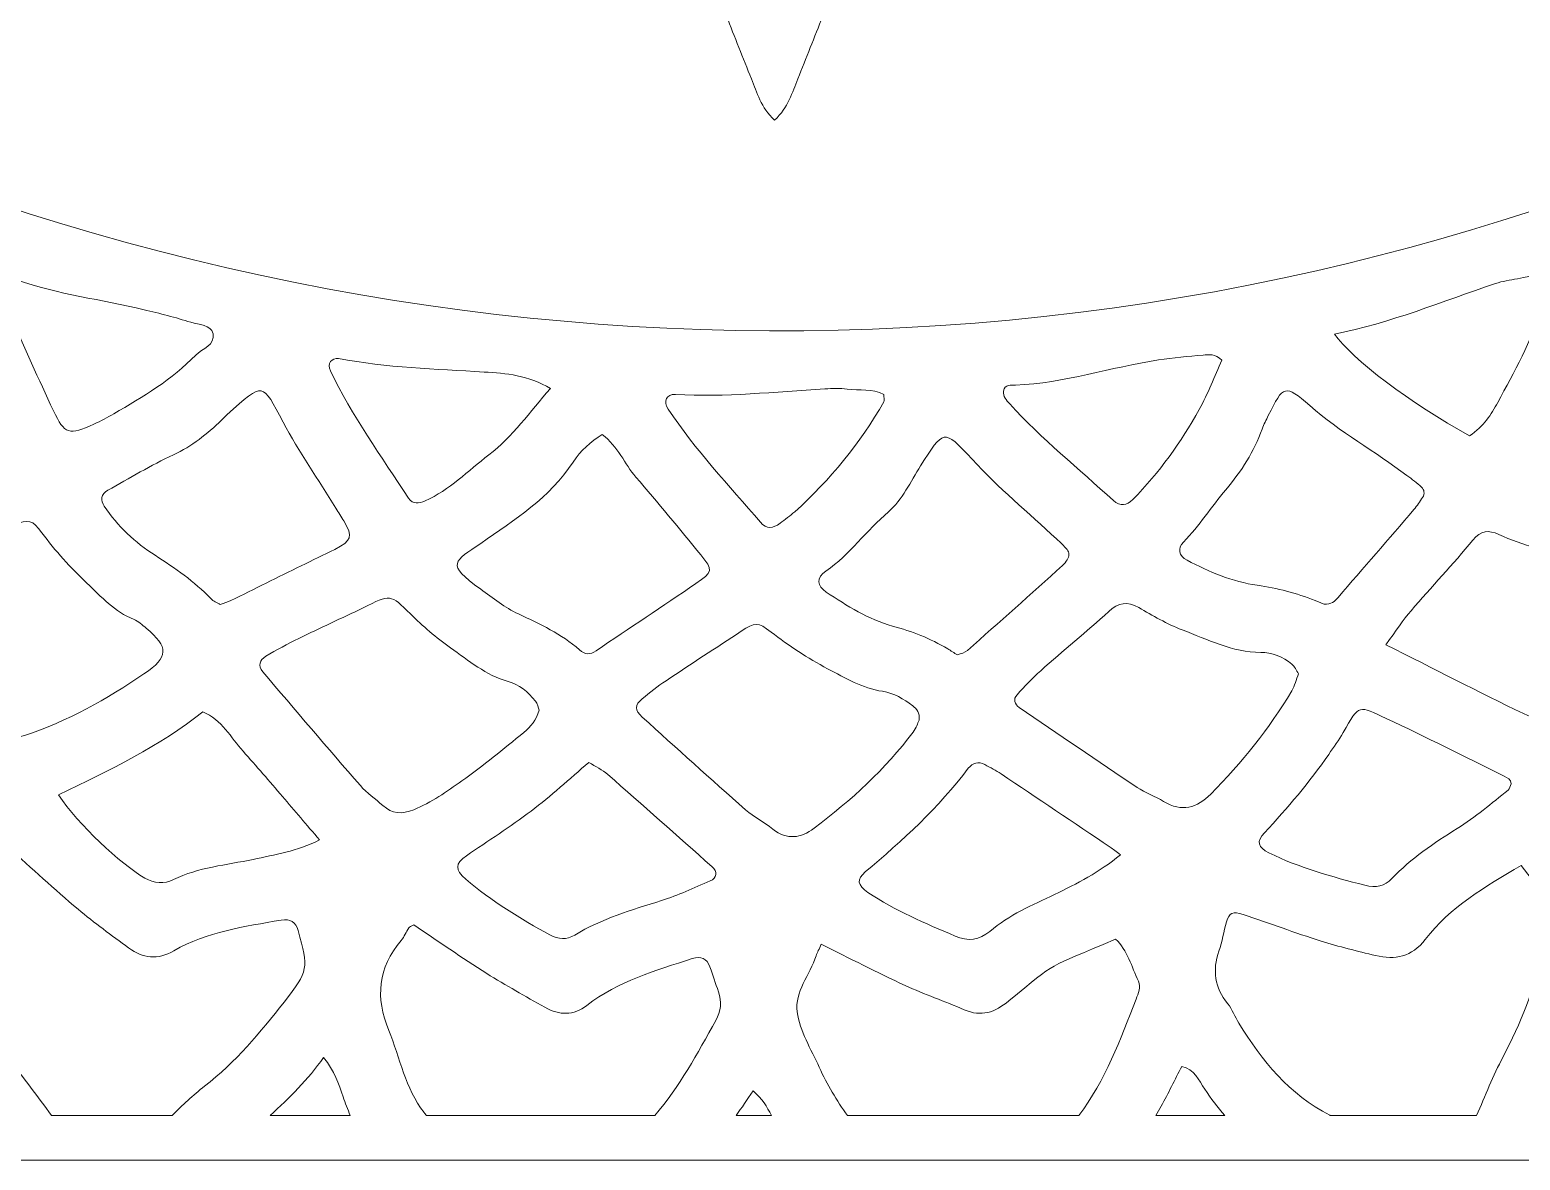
# Model space of a CAD drawing. Extents: x 140 to 2861, y -2860 to -140.
# Drawn here: x 1192 to 1809, y -2860 to -2392 of the extents above; entities that cross this region are included whole.
import ezdxf

# ---------------------------------------------------------------- set-up
doc = ezdxf.new("R2010")
doc.units = 0
doc.header["$MEASUREMENT"] = 0
doc.layers.add('Layer 1', color=7, linetype='Continuous')

# ---------------------------------------------------------------- blocks, each defined once
blk = doc.blocks.new('block 2')
at = {"layer": 'Layer 1', "lineweight": 0}
blk.add_lwpolyline([(1153.27, -2859.85), (1215.87, -2859.85), (1229.24, -2859.85), (1272.34, -2859.85), (1335.91, -2859.85), (1372.77, -2859.85), (1435.02, -2859.85), (1470.02, -2859.85), (1509.96, -2859.85), (1549.34, -2859.85), (1615.11, -2859.85), (1646.58, -2859.85), (1709.46, -2859.85), (1763.57, -2859.85), (1780.97, -2859.85), (1839.77, -2859.85)], dxfattribs=at)
for points, knots in [([(1724.87, -2491.54), (1425.79, -2559.76), (1106.27, -2485.55), (866.97, -2295.22), (723.83, -2181.37), (620.75, -2032.29), (559.32, -1868.3), (556.99, -1868.16), (554.66, -1868), (552.33, -1867.83), (590.63, -1870.62), (629.05, -1869.47), (667.27, -1863.1), (676.61, -1861.55), (685.91, -1859.87), (695.18, -1858.03), (695.18, -1858.03), (695.17, -1858.03), (695.17, -1858.03), (703.39, -1877.35), (712.24, -1896.33), (721.74, -1914.89), (723.29, -1917.93), (724.87, -1920.95), (726.45, -1923.96), (726.47, -1923.93), (726.49, -1923.9), (726.52, -1923.87), (726.18, -1924.31), (725.85, -1924.75), (725.52, -1925.19), (715.76, -1938.14), (714.42, -1952.2), (721.06, -1966.88), (733.05, -1993.47), (747.15, -2019.02), (761.6, -2044.3), (782.08, -2080.15), (804.74, -2114.69), (827.76, -2148.96), (835.02, -2159.72), (842.28, -2170.44), (849.54, -2181.16), (849.16, -2169.67), (846.86, -2159.03), (843.9, -2148.54), (835.31, -2118.29), (825.31, -2088.56), (814.41, -2059.15), (853.93, -2108.88), (898.81, -2153.81), (948.77, -2193.54), (967.7, -2208.6), (987.3, -2222.88), (1007.5, -2236.36), (1007.5, -2236.36), (1007.5, -2236.36), (1007.5, -2236.36), (1016.85, -2253.76), (1026.55, -2270.97), (1037.47, -2287.51), (1040.65, -2292.35), (1043.54, -2297.65), (1050.99, -2300.61), (1048.22, -2291.58), (1045.84, -2283.97), (1043.5, -2276.37), (1041.3, -2269.22), (1039.01, -2262.11), (1036.69, -2255.01), (1062.63, -2270.89), (1089.43, -2285.47), (1116.96, -2298.64), (1176.24, -2327), (1238.87, -2348.85), (1303.09, -2363.61), (1361.4, -2377.01), (1421, -2384.52), (1480.53, -2386.04), (1480.52, -2386.03), (1480.52, -2386.02), (1480.52, -2386.02), (1483.9, -2394.72), (1487.34, -2403.41), (1490.84, -2412.07), (1493.15, -2417.72), (1494.76, -2423.98), (1500.45, -2429.13), (1506.13, -2423.98), (1507.75, -2417.72), (1510.05, -2412.07), (1513.54, -2403.45), (1516.96, -2394.81), (1520.33, -2386.15), (1579.84, -2384.97), (1639.02, -2377.77), (1696.54, -2364.65), (1756.14, -2351.05), (1814.72, -2330.98), (1870.63, -2305), (1902.77, -2290.07), (1934.12, -2273.13), (1964.42, -2254.37), (1962.02, -2261.68), (1959.66, -2269.01), (1957.4, -2276.37), (1955.05, -2283.97), (1952.67, -2291.58), (1949.91, -2300.61), (1957.36, -2297.65), (1960.24, -2292.35), (1963.43, -2287.51), (1974.58, -2270.62), (1984.47, -2253.03), (1994, -2235.24), (1994, -2235.24), (1994, -2235.24), (1994, -2235.24), (2005.25, -2227.66), (2016.33, -2219.83), (2027.22, -2211.75), (2075.88, -2175.62), (2121.07, -2134.43), (2161.52, -2089.33), (2169.8, -2080.11), (2177.87, -2070.71), (2185.75, -2061.15), (2175.14, -2089.91), (2165.39, -2118.98), (2157, -2148.54), (2154.04, -2159.03), (2151.74, -2169.67), (2151.35, -2181.16), (2158.61, -2170.44), (2165.88, -2159.72), (2173.14, -2148.96), (2196.15, -2114.69), (2218.82, -2080.15), (2239.3, -2044.3), (2253.75, -2019.02), (2267.85, -1993.47), (2279.83, -1966.88), (2286.08, -1953.09), (2285.27, -1939.84), (2277.05, -1927.55), (2289.5, -1905.21), (2300.96, -1882.38), (2311.37, -1859.13), (2311.37, -1859.13), (2311.36, -1859.13), (2311.35, -1859.13), (2318.75, -1860.54), (2326.18, -1861.86), (2333.62, -1863.1), (2371.89, -1869.48), (2410.35, -1870.63), (2448.69, -1867.82), (2429.8, -1915.98), (2407.27, -1962.4), (2381.44, -2006.73), (2240.59, -2248.54), (2002, -2428.33), (1724.87, -2491.54)], [0, 0, 0, 0, 1, 1, 1, 2, 2, 2, 3, 3, 3, 4, 4, 4, 5, 5, 5, 6, 6, 6, 7, 7, 7, 8, 8, 8, 9, 9, 9, 10, 10, 10, 11, 11, 11, 12, 12, 12, 13, 13, 13, 14, 14, 14, 15, 15, 15, 16, 16, 16, 17, 17, 17, 18, 18, 18, 19, 19, 19, 20, 20, 20, 21, 21, 21, 22, 22, 22, 23, 23, 23, 24, 24, 24, 25, 25, 25, 26, 26, 26, 27, 27, 27, 28, 28, 28, 29, 29, 29, 30, 30, 30, 31, 31, 31, 32, 32, 32, 33, 33, 33, 34, 34, 34, 35, 35, 35, 36, 36, 36, 37, 37, 37, 38, 38, 38, 39, 39, 39, 40, 40, 40, 41, 41, 41, 42, 42, 42, 43, 43, 43, 44, 44, 44, 45, 45, 45, 46, 46, 46, 47, 47, 47, 48, 48, 48, 49, 49, 49, 50, 50, 50, 51, 51, 51, 52, 52, 52, 53, 53, 53, 54, 54, 54, 54]), ([(1817.93, -2506.65), (1814.03, -2520.86), (1806.88, -2533.37), (1799.98, -2546.06), (1797.29, -2551.02), (1794.3, -2555.95), (1788.31, -2559.9), (1763.98, -2546.45), (1739.54, -2528.12), (1732.4, -2517.75), (1755.55, -2513.19), (1777.04, -2504.21), (1799.04, -2496.81), (1801.96, -2495.83), (1805.09, -2495.46), (1808.13, -2494.86), (1822.65, -2491.99), (1822.01, -2491.82), (1817.93, -2506.65)], [0, 0, 0, 0, 1, 1, 1, 2, 2, 2, 3, 3, 3, 4, 4, 4, 5, 5, 5, 6, 6, 6, 6]), ([(1182.18, -2494.59), (1183.44, -2494.8), (1185.03, -2494.82), (1186.46, -2495.32), (1203.61, -2501.33), (1221.65, -2503.47), (1239.21, -2507.66), (1245.73, -2509.21), (1252.24, -2510.87), (1258.63, -2512.88), (1261.95, -2513.93), (1266.96, -2513.78), (1267.8, -2517.59), (1268.84, -2522.31), (1263.33, -2523.69), (1260.63, -2526.46), (1250.79, -2536.58), (1238.84, -2543.79), (1226.71, -2550.72), (1224.02, -2552.26), (1221.29, -2553.74), (1218.48, -2555.04), (1208.17, -2559.81), (1206.3, -2559.31), (1201.69, -2549.49), (1195.55, -2536.4), (1189.64, -2523.2), (1183.82, -2509.97), (1182.16, -2506.2), (1181.03, -2502.19), (1179.88, -2498.23), (1179.43, -2496.67), (1180.3, -2495.34), (1182.18, -2494.59)], [0, 0, 0, 0, 1, 1, 1, 2, 2, 2, 3, 3, 3, 4, 4, 4, 5, 5, 5, 6, 6, 6, 7, 7, 7, 8, 8, 8, 9, 9, 9, 10, 10, 10, 11, 11, 11, 11]), ([(1316.41, -2532.91), (1315.04, -2530.06), (1316.91, -2527.39), (1319.83, -2527.93), (1339.76, -2531.61), (1359.93, -2532.23), (1380.09, -2533.46), (1389.12, -2534), (1398.51, -2534.8), (1407.6, -2540.27), (1398.95, -2549.99), (1391.93, -2560.25), (1382.03, -2567.8), (1373.42, -2574.37), (1365.79, -2582.33), (1355.67, -2586.83), (1353.05, -2588), (1350.55, -2588.33), (1348.84, -2585.72), (1337.49, -2568.45), (1325.42, -2551.61), (1316.41, -2532.91)], [0, 0, 0, 0, 1, 1, 1, 2, 2, 2, 3, 3, 3, 4, 4, 4, 5, 5, 5, 6, 6, 6, 7, 7, 7, 7]), ([(1676.33, -2548.99), (1668.79, -2562.54), (1659.83, -2575.13), (1648.88, -2586.21), (1646.36, -2588.75), (1643.65, -2589.32), (1640.8, -2586.72), (1626.37, -2573.48), (1611.11, -2561.14), (1597.85, -2546.65), (1596.49, -2545.15), (1594.94, -2543.59), (1595.3, -2541.34), (1595.77, -2538.47), (1598.38, -2538.92), (1600.22, -2538.86), (1620.46, -2538.1), (1639.65, -2531.46), (1659.49, -2528.47), (1665.59, -2527.55), (1671.75, -2526.99), (1677.91, -2526.49), (1680.32, -2526.3), (1682.99, -2525.75), (1685.72, -2528.61), (1682.73, -2535.19), (1680.02, -2542.36), (1676.33, -2548.99)], [0, 0, 0, 0, 1, 1, 1, 2, 2, 2, 3, 3, 3, 4, 4, 4, 5, 5, 5, 6, 6, 6, 7, 7, 7, 8, 8, 8, 9, 9, 9, 9]), ([(1275.21, -2628.08), (1273.84, -2628.75), (1272.35, -2629.14), (1270.79, -2629.71), (1269.46, -2628.91), (1267.89, -2628.37), (1266.89, -2627.3), (1260.09, -2620.12), (1252.07, -2614.71), (1243.77, -2609.36), (1235.6, -2604.09), (1228.26, -2597.3), (1222.77, -2589), (1221.27, -2586.73), (1221.23, -2584.04), (1224.17, -2582.43), (1233.2, -2577.46), (1242.06, -2572.12), (1251.38, -2567.74), (1259.03, -2564.15), (1265.4, -2559.16), (1271.35, -2553.39), (1272.09, -2552.67), (1272.75, -2551.86), (1273.52, -2551.17), (1289.17, -2537.13), (1288.04, -2537.81), (1296.88, -2554.29), (1303.44, -2566.53), (1311.39, -2578.03), (1318.72, -2589.86), (1319.81, -2591.61), (1320.91, -2593.36), (1321.95, -2595.14), (1325.79, -2601.72), (1325.37, -2603.2), (1318.23, -2606.9), (1313.66, -2609.28), (1308.95, -2611.41), (1304.33, -2613.69), (1294.62, -2618.48), (1284.93, -2623.31), (1275.21, -2628.08)], [0, 0, 0, 0, 1, 1, 1, 2, 2, 2, 3, 3, 3, 4, 4, 4, 5, 5, 5, 6, 6, 6, 7, 7, 7, 8, 8, 8, 9, 9, 9, 10, 10, 10, 11, 11, 11, 12, 12, 12, 13, 13, 13, 14, 14, 14, 14]), ([(1456.38, -2548.91), (1454.09, -2545.5), (1455.58, -2542.53), (1459.39, -2542.75), (1480.1, -2543.92), (1500.67, -2541.71), (1521.28, -2540.43), (1524.35, -2540.23), (1527.5, -2540.11), (1530.53, -2540.53), (1535.57, -2541.22), (1540.9, -2540.21), (1545.64, -2542.79), (1545.69, -2543.88), (1546.15, -2545.13), (1545.72, -2545.86), (1535.8, -2562.94), (1523.49, -2578.11), (1508.79, -2591.31), (1506.87, -2593.03), (1504.74, -2594.51), (1502.7, -2596.09), (1499.86, -2598.29), (1497.02, -2598.57), (1494.54, -2595.66), (1481.5, -2580.34), (1467.61, -2565.7), (1456.38, -2548.91)], [0, 0, 0, 0, 1, 1, 1, 2, 2, 2, 3, 3, 3, 4, 4, 4, 5, 5, 5, 6, 6, 6, 7, 7, 7, 8, 8, 8, 9, 9, 9, 9]), ([(1762.41, -2576.33), (1764.46, -2577.88), (1766.61, -2579.35), (1768.43, -2581.15), (1769.5, -2582.21), (1769.94, -2583.86), (1768.9, -2585.38), (1767.73, -2587.08), (1766.63, -2588.84), (1765.29, -2590.4), (1754.85, -2602.56), (1744.34, -2614.68), (1733.88, -2626.83), (1732.48, -2628.46), (1730.92, -2629.67), (1728.15, -2629.57), (1727.17, -2629.19), (1725.73, -2628.66), (1724.32, -2628.09), (1716.6, -2625.02), (1708.65, -2622.95), (1700.4, -2621.78), (1690.05, -2620.3), (1680.5, -2616.3), (1671.35, -2611.39), (1667.85, -2609.51), (1667.22, -2606.55), (1669.85, -2603.86), (1676.38, -2597.17), (1681.41, -2589.28), (1687.38, -2582.2), (1693.83, -2574.54), (1699.03, -2566.45), (1702.4, -2557.08), (1703.1, -2555.14), (1704.06, -2553.29), (1704.97, -2551.44), (1711.23, -2538.8), (1711.91, -2538.51), (1722.12, -2547.39), (1734.67, -2558.3), (1749.2, -2566.38), (1762.41, -2576.33)], [0, 0, 0, 0, 1, 1, 1, 2, 2, 2, 3, 3, 3, 4, 4, 4, 5, 5, 5, 6, 6, 6, 7, 7, 7, 8, 8, 8, 9, 9, 9, 10, 10, 10, 11, 11, 11, 12, 12, 12, 13, 13, 13, 14, 14, 14, 14]), ([(1426.53, -2648.87), (1424.01, -2650.58), (1421.83, -2650.54), (1419.6, -2648.55), (1412.14, -2641.9), (1403.21, -2637.85), (1394.28, -2633.63), (1388.72, -2631.01), (1383.72, -2627.1), (1378.69, -2623.45), (1363.79, -2612.62), (1367.84, -2612.05), (1378.72, -2604.41), (1392.62, -2594.65), (1407.37, -2585.62), (1416.99, -2570.76), (1420.02, -2566.07), (1424.32, -2562.29), (1429.03, -2559.28), (1435.67, -2564.42), (1438.28, -2571.53), (1442.99, -2577), (1452.12, -2587.6), (1461.03, -2598.39), (1469.9, -2609.21), (1475.03, -2615.47), (1474.9, -2616.26), (1467.82, -2621.08), (1454.11, -2630.42), (1440.26, -2639.57), (1426.53, -2648.87)], [0, 0, 0, 0, 1, 1, 1, 2, 2, 2, 3, 3, 3, 4, 4, 4, 5, 5, 5, 6, 6, 6, 7, 7, 7, 8, 8, 8, 9, 9, 9, 10, 10, 10, 10]), ([(1521.71, -2615.89), (1531.6, -2609.01), (1538.53, -2599.11), (1547.58, -2591.33), (1553.42, -2586.31), (1556.73, -2578.9), (1560.91, -2572.34), (1570.4, -2557.49), (1570.31, -2556.54), (1582.27, -2569.6), (1593.07, -2581.39), (1605.54, -2591.64), (1617.26, -2602.59), (1618.77, -2604), (1620.3, -2605.41), (1621.62, -2606.98), (1622.7, -2608.26), (1622.57, -2609.8), (1621.64, -2611.19), (1621.07, -2612.04), (1620.49, -2612.94), (1619.74, -2613.61), (1606.63, -2625.37), (1593.52, -2637.11), (1580.32, -2648.77), (1579.24, -2649.73), (1577.6, -2650.05), (1576.26, -2650.64), (1574.76, -2649.71), (1573.46, -2648.89), (1572.15, -2648.1), (1565.02, -2643.82), (1557.35, -2640.82), (1549.34, -2638.65), (1539.2, -2635.9), (1530.47, -2630.31), (1521.86, -2624.61), (1517.87, -2621.96), (1517.7, -2618.68), (1521.71, -2615.89)], [0, 0, 0, 0, 1, 1, 1, 2, 2, 2, 3, 3, 3, 4, 4, 4, 5, 5, 5, 6, 6, 6, 7, 7, 7, 8, 8, 8, 9, 9, 9, 10, 10, 10, 11, 11, 11, 12, 12, 12, 13, 13, 13, 13]), ([(1134.23, -2615.78), (1138.72, -2611.14), (1144.31, -2609.7), (1149.57, -2607.92), (1161.33, -2603.95), (1173.22, -2600.37), (1185.06, -2596.61), (1191.76, -2594.49), (1192.81, -2594.49), (1196.91, -2600.02), (1202.5, -2607.55), (1208.71, -2614.42), (1215.53, -2620.85), (1221.56, -2626.54), (1226.99, -2632.85), (1235.07, -2635.91), (1236.93, -2636.61), (1238.49, -2638.21), (1240.08, -2639.54), (1249.53, -2647.43), (1249.53, -2651.49), (1239.2, -2658.45), (1223.72, -2668.89), (1207.58, -2678.13), (1189.66, -2683.97), (1185.07, -2685.47), (1181.64, -2684.85), (1178.52, -2681.35), (1175.77, -2678.26), (1172.53, -2675.49), (1170.26, -2672.08), (1157.95, -2653.61), (1145.14, -2635.44), (1134.23, -2615.78)], [0, 0, 0, 0, 1, 1, 1, 2, 2, 2, 3, 3, 3, 4, 4, 4, 5, 5, 5, 6, 6, 6, 7, 7, 7, 8, 8, 8, 9, 9, 9, 10, 10, 10, 11, 11, 11, 11]), ([(1753.65, -2646.38), (1757.97, -2640.52), (1760.78, -2636.19), (1764.11, -2632.31), (1772.55, -2622.49), (1781.46, -2613.07), (1789.69, -2603.08), (1793.06, -2598.99), (1796.21, -2598.81), (1800.46, -2600.74), (1810.41, -2605.27), (1820.98, -2607.86), (1831.57, -2610.34), (1838.09, -2611.87), (1844.54, -2614.14), (1851.44, -2612.63), (1852.42, -2612.41), (1853.5, -2612.55), (1854.53, -2612.65), (1872.74, -2614.26), (1872.28, -2618.94), (1866.15, -2631.96), (1859.95, -2645.12), (1852.3, -2657.45), (1843.95, -2669.33), (1841.88, -2672.27), (1839.23, -2674.82), (1836.75, -2677.45), (1834.03, -2680.33), (1830.71, -2681.35), (1826.85, -2680.13), (1821.42, -2678.43), (1815.68, -2677.34), (1810.61, -2674.89), (1792.01, -2665.89), (1773.63, -2656.43), (1753.65, -2646.38)], [0, 0, 0, 0, 1, 1, 1, 2, 2, 2, 3, 3, 3, 4, 4, 4, 5, 5, 5, 6, 6, 6, 7, 7, 7, 8, 8, 8, 9, 9, 9, 10, 10, 10, 11, 11, 11, 12, 12, 12, 12]), ([(1328.83, -2704.74), (1315.23, -2689.13), (1301.81, -2673.36), (1288.4, -2657.58), (1286.3, -2655.11), (1287.07, -2652.68), (1289.68, -2651.16), (1294.14, -2648.55), (1298.69, -2646.05), (1303.33, -2643.78), (1312.16, -2639.46), (1321.13, -2635.43), (1329.95, -2631.09), (1341.23, -2625.53), (1341.26, -2625.38), (1349.57, -2633.61), (1354.74, -2638.72), (1360.14, -2643.45), (1366.13, -2647.64), (1373.76, -2652.98), (1380.79, -2659.02), (1390.11, -2661.64), (1394.5, -2662.87), (1398.41, -2665.93), (1401.34, -2669.7), (1402.22, -2670.83), (1402.48, -2672.46), (1402.92, -2673.56), (1401.74, -2677.59), (1399.38, -2680.42), (1396.58, -2682.7), (1388.14, -2689.55), (1379.8, -2696.58), (1370.89, -2702.76), (1364.56, -2707.14), (1358.32, -2711.77), (1350.95, -2714.71), (1345.96, -2716.7), (1342.04, -2716.46), (1338.14, -2712.97), (1335.04, -2710.22), (1331.53, -2707.84), (1328.83, -2704.74)], [0, 0, 0, 0, 1, 1, 1, 2, 2, 2, 3, 3, 3, 4, 4, 4, 5, 5, 5, 6, 6, 6, 7, 7, 7, 8, 8, 8, 9, 9, 9, 10, 10, 10, 11, 11, 11, 12, 12, 12, 13, 13, 13, 14, 14, 14, 14]), ([(1601.76, -2672.35), (1599.88, -2671.07), (1599.16, -2668.96), (1600.87, -2667.08), (1604, -2663.64), (1607.2, -2660.21), (1610.68, -2657.14), (1620, -2648.92), (1629.67, -2641.08), (1638.83, -2632.69), (1642.91, -2628.96), (1646.48, -2628.22), (1651.28, -2630.99), (1657.1, -2634.35), (1662.97, -2637.82), (1669.22, -2640.21), (1679.78, -2644.25), (1690, -2649.47), (1701.85, -2649.58), (1706.35, -2649.62), (1711.03, -2651.45), (1714.76, -2654.47), (1715.87, -2655.37), (1716.47, -2656.88), (1717.51, -2658.41), (1716.55, -2660.83), (1715.93, -2663.39), (1714.64, -2665.55), (1705.32, -2681.21), (1693.93, -2695.28), (1681.15, -2708.22), (1675.45, -2713.99), (1669.07, -2715.87), (1661.59, -2711.25), (1658.07, -2709.08), (1654.03, -2707.74), (1650.6, -2705.46), (1634.24, -2694.54), (1618, -2683.45), (1601.76, -2672.35)], [0, 0, 0, 0, 1, 1, 1, 2, 2, 2, 3, 3, 3, 4, 4, 4, 5, 5, 5, 6, 6, 6, 7, 7, 7, 8, 8, 8, 9, 9, 9, 10, 10, 10, 11, 11, 11, 12, 12, 12, 13, 13, 13, 13]), ([(1499.77, -2722.77), (1496.11, -2719.9), (1491.86, -2717.75), (1488.38, -2714.7), (1474.01, -2702.06), (1459.82, -2689.22), (1445.62, -2676.39), (1442.42, -2673.5), (1442.44, -2671.36), (1445.58, -2668.77), (1448.77, -2666.14), (1452.05, -2663.58), (1455.48, -2661.29), (1465.8, -2654.39), (1476.21, -2647.63), (1486.6, -2640.84), (1492.31, -2637.1), (1493.43, -2636.88), (1498.97, -2641.15), (1506.37, -2646.86), (1514.09, -2651.94), (1522.38, -2656.31), (1529.71, -2660.18), (1536.74, -2664.43), (1545.18, -2665.69), (1549.82, -2666.39), (1553.92, -2668.87), (1557.67, -2671.7), (1559.33, -2672.96), (1560.65, -2674.56), (1560.28, -2677.63), (1559.7, -2678.86), (1559.1, -2680.93), (1557.89, -2682.54), (1546.25, -2697.93), (1532.18, -2710.84), (1516.81, -2722.39), (1511.27, -2726.55), (1505.65, -2727.39), (1499.77, -2722.77)], [0, 0, 0, 0, 1, 1, 1, 2, 2, 2, 3, 3, 3, 4, 4, 4, 5, 5, 5, 6, 6, 6, 7, 7, 7, 8, 8, 8, 9, 9, 9, 10, 10, 10, 11, 11, 11, 12, 12, 12, 13, 13, 13, 13]), ([(1703.36, -2724.24), (1712.96, -2714.01), (1722.01, -2703.35), (1729.97, -2691.79), (1732.03, -2688.81), (1734.23, -2685.9), (1736, -2682.76), (1742.77, -2670.76), (1742.39, -2671.62), (1753.78, -2676.91), (1770.23, -2684.53), (1786.36, -2692.83), (1802.64, -2700.84), (1804, -2701.51), (1805.52, -2702.01), (1805.54, -2703.96), (1805.17, -2704.85), (1805.05, -2706.11), (1804.37, -2706.64), (1797.41, -2712.04), (1790.7, -2717.88), (1783.24, -2722.5), (1773.5, -2728.54), (1764.15, -2734.91), (1756.16, -2743.19), (1753.06, -2746.4), (1749.61, -2747.23), (1744.91, -2746), (1731.36, -2742.43), (1717.86, -2738.82), (1705.24, -2732.58), (1700.57, -2730.28), (1699.95, -2727.87), (1703.36, -2724.24)], [0, 0, 0, 0, 1, 1, 1, 2, 2, 2, 3, 3, 3, 4, 4, 4, 5, 5, 5, 6, 6, 6, 7, 7, 7, 8, 8, 8, 9, 9, 9, 10, 10, 10, 11, 11, 11, 11]), ([(1263.56, -2674.12), (1271.6, -2677.56), (1275.15, -2684.83), (1280.24, -2690.51), (1285.77, -2696.69), (1291.18, -2702.97), (1296.59, -2709.26), (1301.59, -2715.06), (1306.53, -2720.91), (1311.94, -2727.26), (1302.48, -2731.87), (1293.36, -2733.39), (1284.42, -2735.29), (1273.29, -2737.66), (1261.85, -2738.54), (1251.37, -2743.66), (1247.6, -2745.51), (1243.52, -2745.37), (1239.49, -2743.01), (1229.4, -2737.1), (1212.06, -2720.93), (1203.82, -2708.62), (1225.18, -2698.22), (1245.76, -2688.44), (1263.56, -2674.12)], [0, 0, 0, 0, 1, 1, 1, 2, 2, 2, 3, 3, 3, 4, 4, 4, 5, 5, 5, 6, 6, 6, 7, 7, 7, 8, 8, 8, 8]), ([(1431.37, -2700.18), (1445.79, -2712.78), (1460.1, -2725.51), (1474.41, -2738.23), (1476.91, -2740.45), (1476.64, -2742.98), (1473.69, -2744.23), (1467.03, -2747.06), (1460.44, -2750.21), (1453.55, -2752.36), (1441.2, -2756.21), (1428.82, -2759.84), (1417.65, -2766.62), (1414.3, -2768.65), (1410.89, -2768.48), (1407.38, -2766.58), (1395.06, -2759.92), (1383.22, -2752.52), (1372.51, -2743.46), (1367.91, -2739.57), (1368.06, -2737.05), (1372.79, -2733.79), (1381.73, -2727.62), (1390.95, -2721.83), (1399.59, -2715.26), (1407.79, -2709.03), (1415.39, -2702.02), (1423.54, -2695.11), (1426.23, -2696.82), (1429.08, -2698.18), (1431.37, -2700.18)], [0, 0, 0, 0, 1, 1, 1, 2, 2, 2, 3, 3, 3, 4, 4, 4, 5, 5, 5, 6, 6, 6, 7, 7, 7, 8, 8, 8, 9, 9, 9, 10, 10, 10, 10]), ([(1580.69, -2697.58), (1582.49, -2695.2), (1584.86, -2694.67), (1587.51, -2696.04), (1589.81, -2697.23), (1592.11, -2698.45), (1594.26, -2699.89), (1609.33, -2709.96), (1624.38, -2720.09), (1639.42, -2730.22), (1640.7, -2731.08), (1641.93, -2732.04), (1643.74, -2733.36), (1634.87, -2740.69), (1625.67, -2745.41), (1616.45, -2749.78), (1607.07, -2754.23), (1597.61, -2758.28), (1589.58, -2765.11), (1585.38, -2768.69), (1580.71, -2769.39), (1575.18, -2767.02), (1562.78, -2761.72), (1550.34, -2756.57), (1539.13, -2748.94), (1534.65, -2745.89), (1534.32, -2743.63), (1538.02, -2740.5), (1553.49, -2727.42), (1568.39, -2713.81), (1580.69, -2697.58)], [0, 0, 0, 0, 1, 1, 1, 2, 2, 2, 3, 3, 3, 4, 4, 4, 5, 5, 5, 6, 6, 6, 7, 7, 7, 8, 8, 8, 9, 9, 9, 10, 10, 10, 10]), ([(1264.28, -2829.24), (1259.51, -2832.92), (1255.17, -2837.12), (1250.83, -2841.35), (1250.83, -2841.35), (1200.95, -2841.35), (1200.95, -2841.35), (1195.08, -2833.56), (1189.33, -2825.66), (1183.29, -2818), (1175.31, -2807.86), (1171.74, -2795.97), (1169.79, -2783.7), (1164.02, -2747.48), (1161.61, -2757.1), (1183.16, -2730.42), (1192.73, -2738.96), (1202.11, -2747.68), (1211.89, -2755.94), (1218.59, -2761.61), (1225.78, -2766.72), (1232.85, -2771.93), (1238.79, -2776.31), (1244.8, -2777.03), (1251.6, -2773.11), (1265.29, -2765.23), (1280.77, -2763.11), (1296.01, -2760.44), (1299.89, -2759.75), (1302.09, -2761.26), (1303.03, -2764.69), (1307.4, -2780.53), (1307.51, -2781.19), (1297.21, -2794.38), (1287.34, -2807), (1277.21, -2819.27), (1264.28, -2829.24)], [0, 0, 0, 0, 1, 1, 1, 2, 2, 2, 3, 3, 3, 4, 4, 4, 5, 5, 5, 6, 6, 6, 7, 7, 7, 8, 8, 8, 9, 9, 9, 10, 10, 10, 11, 11, 11, 12, 12, 12, 12]), ([(1802.19, -2817.09), (1798.04, -2824.9), (1794.87, -2833.24), (1791.2, -2841.35), (1791.2, -2841.35), (1730.71, -2841.35), (1730.71, -2841.35), (1730.63, -2841.31), (1730.55, -2841.27), (1730.47, -2841.22), (1713.58, -2832.64), (1702.32, -2818.8), (1692.81, -2803.1), (1691.2, -2800.44), (1690.07, -2797.43), (1688.14, -2795.05), (1682.73, -2788.39), (1681.75, -2781.25), (1684.5, -2773.24), (1685.84, -2769.34), (1686.51, -2765.21), (1687.61, -2761.21), (1688.67, -2757.38), (1690.27, -2756.62), (1694.56, -2758.08), (1705.33, -2761.73), (1716, -2765.69), (1726.84, -2769.13), (1734.24, -2771.47), (1741.82, -2773.27), (1749.38, -2775.09), (1757.52, -2777.05), (1764.33, -2775.79), (1770, -2768.44), (1780.3, -2755.07), (1794.65, -2746.61), (1809.67, -2737.86), (1826.05, -2758.41), (1823.05, -2754.01), (1818.63, -2773.65), (1815.22, -2788.82), (1809.57, -2803.19), (1802.19, -2817.09)], [0, 0, 0, 0, 1, 1, 1, 2, 2, 2, 3, 3, 3, 4, 4, 4, 5, 5, 5, 6, 6, 6, 7, 7, 7, 8, 8, 8, 9, 9, 9, 10, 10, 10, 11, 11, 11, 12, 12, 12, 13, 13, 13, 14, 14, 14, 14]), ([(1476.07, -2801.99), (1468.46, -2815.67), (1461.08, -2829.48), (1450.78, -2841.35), (1450.78, -2841.35), (1356.24, -2841.35), (1356.24, -2841.35), (1355.9, -2840.93), (1355.55, -2840.51), (1355.21, -2840.09), (1347.34, -2830.12), (1345.34, -2817.51), (1340.62, -2806.11), (1334.97, -2792.46), (1336.17, -2780.23), (1345.76, -2768.87), (1347.06, -2767.34), (1347.8, -2765.34), (1348.89, -2763.61), (1349.12, -2763.23), (1349.73, -2763.09), (1350.94, -2762.41), (1360.79, -2768.99), (1370.85, -2775.99), (1381.2, -2782.54), (1389.05, -2787.51), (1397.24, -2791.95), (1405.32, -2796.55), (1411.25, -2799.93), (1417.12, -2800.08), (1422.69, -2795.73), (1435.62, -2785.64), (1451.15, -2781.4), (1466.32, -2776.37), (1469.99, -2775.16), (1472.27, -2776.27), (1473.65, -2779.83), (1474.96, -2783.19), (1475.95, -2786.68), (1477.17, -2790.08), (1478.68, -2794.25), (1478.22, -2798.12), (1476.07, -2801.99)], [0, 0, 0, 0, 1, 1, 1, 2, 2, 2, 3, 3, 3, 4, 4, 4, 5, 5, 5, 6, 6, 6, 7, 7, 7, 8, 8, 8, 9, 9, 9, 10, 10, 10, 11, 11, 11, 12, 12, 12, 13, 13, 13, 14, 14, 14, 14]), ([(1650.17, -2793.19), (1643.82, -2810), (1637.32, -2826.72), (1626.53, -2841.35), (1626.53, -2841.35), (1530.64, -2841.35), (1530.64, -2841.35), (1526.07, -2835.22), (1522.24, -2828.53), (1518.94, -2821.39), (1515.48, -2813.87), (1510.91, -2806.35), (1509.79, -2798.41), (1508.64, -2790.26), (1515.1, -2783.04), (1517.63, -2775.19), (1518.1, -2773.74), (1518.89, -2772.39), (1519.78, -2770.45), (1531.46, -2776.21), (1542.9, -2782.11), (1554.57, -2787.51), (1562.54, -2791.2), (1570.9, -2794.03), (1578.96, -2797.54), (1586.09, -2800.65), (1591.69, -2798.64), (1597.43, -2793.92), (1618.32, -2776.76), (1612.13, -2781.02), (1641.67, -2768.32), (1646.64, -2773.02), (1648.34, -2779.69), (1651.14, -2785.7), (1652.31, -2788.22), (1651.09, -2790.75), (1650.17, -2793.19)], [0, 0, 0, 0, 1, 1, 1, 2, 2, 2, 3, 3, 3, 4, 4, 4, 5, 5, 5, 6, 6, 6, 7, 7, 7, 8, 8, 8, 9, 9, 9, 10, 10, 10, 11, 11, 11, 12, 12, 12, 12]), ([(1291.45, -2841.35), (1299.47, -2834.09), (1307.18, -2826.45), (1313.62, -2817.29), (1318.09, -2822.88), (1319.83, -2828.32), (1321.67, -2833.64), (1322.58, -2836.27), (1323.58, -2838.84), (1324.67, -2841.35), (1324.67, -2841.35), (1291.45, -2841.35), (1291.45, -2841.35)], [0, 0, 0, 0, 1, 1, 1, 2, 2, 2, 3, 3, 3, 4, 4, 4, 4]), ([(1658.35, -2841.35), (1659.1, -2840.06), (1659.83, -2838.77), (1660.56, -2837.48), (1663.58, -2832.13), (1666.23, -2826.57), (1669.08, -2821.05), (1674.41, -2821.96), (1676.18, -2826.85), (1678.64, -2830.46), (1681.24, -2834.25), (1683.97, -2837.91), (1686.89, -2841.35), (1686.89, -2841.35), (1658.35, -2841.35), (1658.35, -2841.35)], [0, 0, 0, 0, 1, 1, 1, 2, 2, 2, 3, 3, 3, 4, 4, 4, 5, 5, 5, 5]), ([(1484.58, -2841.35), (1486.77, -2838.17), (1489.01, -2834.81), (1491.53, -2831.18), (1495.3, -2834.23), (1497.32, -2837.8), (1499.09, -2841.35), (1499.09, -2841.35), (1484.58, -2841.35), (1484.58, -2841.35)], [0, 0, 0, 0, 1, 1, 1, 2, 2, 2, 3, 3, 3, 3])]:
    blk.add_open_spline(points, degree=3, knots=knots, dxfattribs=at)

msp = doc.modelspace()

# ---------------------------------------------------------------- block references
at = {"layer": 'Layer 1'}
msp.add_blockref('block 2', (0, 0), dxfattribs=at)

doc.saveas('drawing.dxf')
